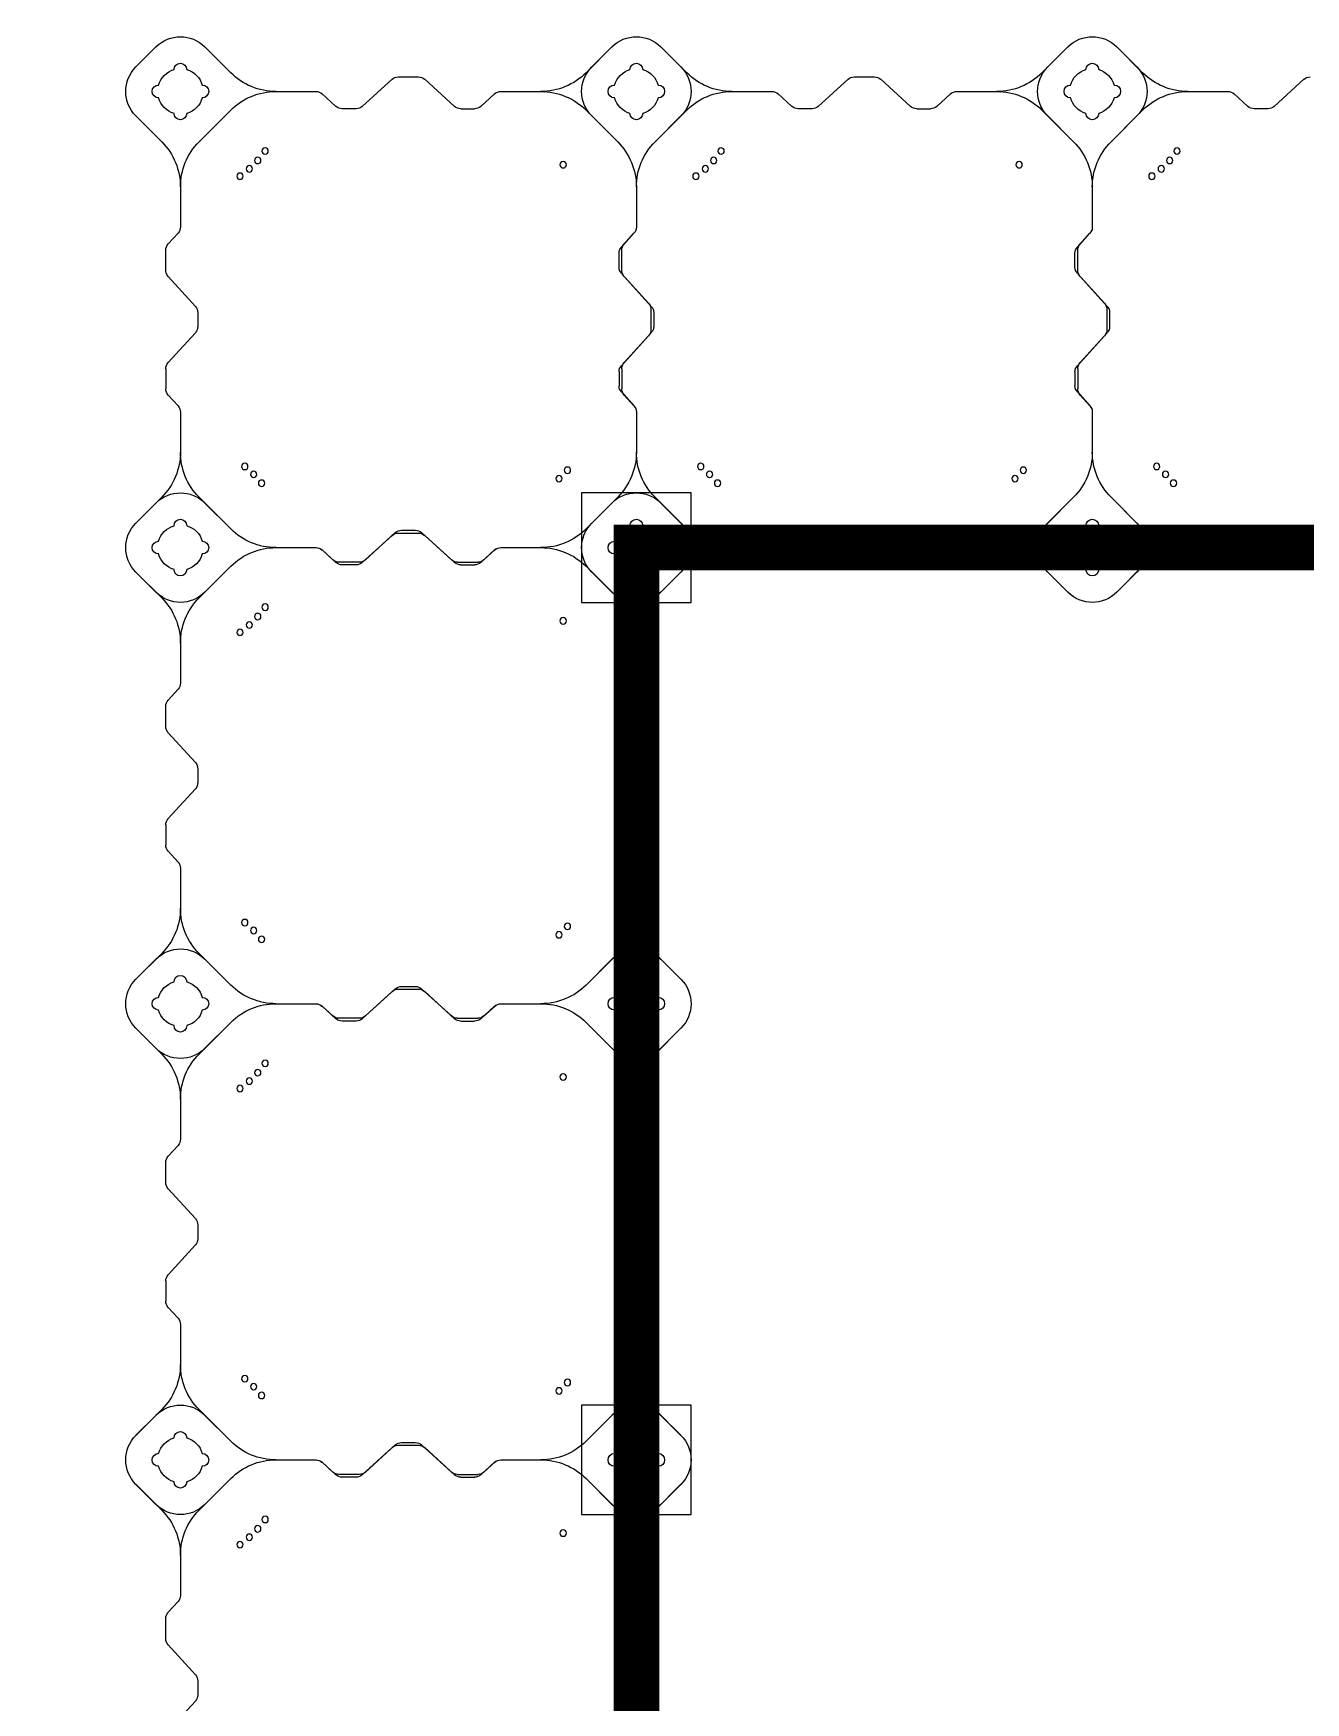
# Model space of a CAD drawing. Header units: millimetres. Extents: x -1612139 to -1260738, y 1141106 to 1536160.
# Drawn here: x -1278562 to -1277167, y 1196665 to 1198495 of the extents above; entities that cross this region are included whole.
import ezdxf

# ---------------------------------------------------------------- set-up
doc = ezdxf.new("R2010")
doc.units = ezdxf.units.MM
doc.header["$LTSCALE"] = 10
doc.layers.get('0').update_dxf_attribs({"linetype": 'CONTINUOUS'})
doc.layers.add('W-FLOAT_BOWL浮筒', color=253, linetype='CONTINUOUS')

# ---------------------------------------------------------------- blocks, each defined once
blk = doc.blocks.new('橙色')
at = {"layer": 'W-FLOAT_BOWL浮筒', "color": 30}
for p, q in [((8986.6, -10202.9), (9016.4, -10235.6)), ((9019, -10257.6), (9019, -10242.4)), ((9516, -10261.1), (9516, -10238.9)), ((8986.6, -10297.1), (9016.4, -10264.4)), ((9483.6, -10300.6), (9513.4, -10267.9)), ((8984, -10303.9), (8984, -10326.1)), ((9481, -10307.4), (9481, -10322.6)), ((8986.6, -10332.9), (8997.4, -10344.7)), ((9483.6, -10329.4), (9497.4, -10344.5)), ((9000, -10395.3), (9000, -10351.5)), ((9500, -10395.3), (9500, -10351.3)), ((8951.2, -10473.2), (8979.5, -10444.8)), ((9055.2, -10479.5), (9020.5, -10444.8)), ((9444.8, -10479.5), (9479.5, -10444.8)), ((9548.8, -10473.2), (9520.5, -10444.8)), ((8951.2, -10473.1), (8973.1, -10451.2)), ((9026.8, -10451.2), (9055.2, -10479.5)), ((9473.2, -10451.2), (9444.8, -10479.5)), ((9526.9, -10451.2), (9548.8, -10473.1)), ((9170.6, -10483.6), (9155.5, -10497.4)), ((9196.1, -10484), (9173.9, -10484)), ((9192.6, -10481), (9177.4, -10481)), ((9199.4, -10483.6), (9232.1, -10513.4)), ((9300.6, -10483.6), (9267.9, -10513.4)), ((9303.9, -10484), (9326.1, -10484)), ((9307.4, -10481), (9322.6, -10481)), ((9329.4, -10483.6), (9344.5, -10497.4)), ((9104.6, -10500), (9148.7, -10500)), ((9104.6, -10500), (9148.5, -10500)), ((9167.1, -10486.6), (9155.3, -10497.4)), ((9202.9, -10486.6), (9235.6, -10516.4)), ((9297.1, -10486.6), (9264.4, -10516.4)), ((9332.9, -10486.6), (9344.7, -10497.4)), ((9351.3, -10500), (9395.3, -10500)), ((9351.5, -10500), (9395.3, -10500)), ((9020.5, -10555.2), (9055.2, -10520.5)), ((9026.8, -10548.8), (9055.2, -10520.5)), ((9238.9, -10516), (9261.1, -10516)), ((9242.4, -10519), (9257.6, -10519)), ((9473.2, -10548.8), (9444.8, -10520.5)), ((9479.5, -10555.2), (9444.8, -10520.5)), ((8951.2, -10526.8), (8979.5, -10555.2)), ((8973.1, -10548.8), (8951.2, -10526.9)), ((9548.8, -10526.8), (9520.5, -10555.2)), ((9548.8, -10526.9), (9526.9, -10548.8)), ((9000, -10648.5), (9000, -10604.6)), ((9500, -10648.7), (9500, -10604.6)), ((8986.6, -10667.1), (8997.4, -10655.3)), ((9483.6, -10670.6), (9497.4, -10655.5)), ((8984, -10696.1), (8984, -10673.9)), ((9481, -10692.6), (9481, -10677.4)), ((8986.6, -10702.9), (9016.4, -10735.6)), ((9483.6, -10699.4), (9513.4, -10732.1)), ((9516, -10761.1), (9516, -10738.9)), ((9019, -10757.6), (9019, -10742.4)), ((8986.6, -10797.1), (9016.4, -10764.4)), ((9483.6, -10800.6), (9513.4, -10767.9)), ((8984, -10803.9), (8984, -10826.1)), ((9481, -10807.4), (9481, -10822.6)), ((9483.6, -10829.4), (9497.4, -10844.5)), ((8986.6, -10832.9), (8997.4, -10844.7)), ((9000, -10895.3), (9000, -10851.5)), ((9500, -10895.3), (9500, -10851.3)), ((8951.2, -10973.2), (8979.5, -10944.8)), ((8951.2, -10973.1), (8973.1, -10951.2)), ((9055.2, -10979.5), (9020.5, -10944.8)), ((9026.8, -10951.2), (9055.2, -10979.5)), ((9444.8, -10979.5), (9479.5, -10944.8)), ((9473.2, -10951.2), (9444.8, -10979.5)), ((9548.8, -10973.2), (9520.5, -10944.8)), ((9526.9, -10951.2), (9548.8, -10973.1)), ((9167.1, -10986.6), (9155.3, -10997.4)), ((9170.6, -10983.6), (9155.5, -10997.4)), ((9196.1, -10984), (9173.9, -10984)), ((9192.6, -10981), (9177.4, -10981)), ((9199.4, -10983.6), (9232.1, -11013.4)), ((9202.9, -10986.6), (9235.6, -11016.4)), ((9297.1, -10986.6), (9264.4, -11016.4)), ((9300.6, -10983.6), (9267.9, -11013.4)), ((9303.9, -10984), (9326.1, -10984)), ((9307.4, -10981), (9322.6, -10981)), ((9329.4, -10983.6), (9344.5, -10997.4)), ((9332.9, -10986.6), (9344.7, -10997.4)), ((9104.6, -11000), (9148.7, -11000)), ((9104.6, -11000), (9148.5, -11000)), ((9351.3, -11000), (9395.3, -11000)), ((9351.5, -11000), (9395.3, -11000)), ((8951.2, -11026.8), (8979.5, -11055.2)), ((8973.1, -11048.8), (8951.2, -11026.9)), ((9020.5, -11055.2), (9055.2, -11020.5)), ((9026.8, -11048.8), (9055.2, -11020.5)), ((9238.9, -11016), (9261.1, -11016)), ((9242.4, -11019), (9257.6, -11019)), ((9473.2, -11048.8), (9444.8, -11020.5)), ((9479.5, -11055.2), (9444.8, -11020.5)), ((9548.8, -11026.8), (9520.5, -11055.2)), ((9548.8, -11026.9), (9526.9, -11048.8)), ((9000, -11148.5), (9000, -11104.6)), ((9500, -11148.7), (9500, -11104.6)), ((8986.6, -11167.1), (8997.4, -11155.3)), ((9483.6, -11170.6), (9497.4, -11155.5)), ((8984, -11196.1), (8984, -11173.9)), ((9481, -11192.6), (9481, -11177.4)), ((8986.6, -11202.9), (9016.4, -11235.6)), ((9483.6, -11199.4), (9513.4, -11232.1)), ((9019, -11257.6), (9019, -11242.4)), ((9516, -11261.1), (9516, -11238.9)), ((8986.6, -11297.1), (9016.4, -11264.4)), ((9483.6, -11300.6), (9513.4, -11267.9)), ((8984, -11303.9), (8984, -11326.1)), ((9481, -11307.4), (9481, -11322.6)), ((8986.6, -11332.9), (8997.4, -11344.7)), ((9483.6, -11329.4), (9497.4, -11344.5)), ((9000, -11395.3), (9000, -11351.5)), ((9500, -11395.3), (9500, -11351.3)), ((8951.2, -11473.2), (8979.5, -11444.8)), ((8951.2, -11473.1), (8973.1, -11451.2)), ((9055.2, -11479.5), (9020.5, -11444.8)), ((9026.8, -11451.2), (9055.2, -11479.5)), ((9444.8, -11479.5), (9479.5, -11444.8)), ((9473.2, -11451.2), (9444.8, -11479.5)), ((9451.2, -11473.1), (9473.1, -11451.2)), ((9548.8, -11473.2), (9520.5, -11444.8)), ((9526.8, -11451.2), (9555.2, -11479.5)), ((9526.9, -11451.2), (9548.8, -11473.1)), ((9973.2, -11451.2), (9944.8, -11479.5)), ((9951.2, -11473.1), (9973.1, -11451.2)), ((10026.8, -11451.2), (10055.2, -11479.5)), ((10026.8, -11451.2), (10055.2, -11479.5)), ((10026.9, -11451.2), (10048.8, -11473.1)), ((10026.9, -11451.2), (10048.8, -11473.1)), ((9167.1, -11486.6), (9155.3, -11497.4)), ((9170.6, -11483.6), (9155.5, -11497.4)), ((9196.1, -11484), (9173.9, -11484)), ((9192.6, -11481), (9177.4, -11481)), ((9199.4, -11483.6), (9232.1, -11513.4)), ((9202.9, -11486.6), (9235.6, -11516.4)), ((9297.1, -11486.6), (9264.4, -11516.4)), ((9300.6, -11483.6), (9267.9, -11513.4)), ((9303.9, -11484), (9326.1, -11484)), ((9307.4, -11481), (9322.6, -11481)), ((9329.4, -11483.6), (9344.5, -11497.4)), ((9332.9, -11486.6), (9344.7, -11497.4)), ((9667.1, -11486.6), (9655.3, -11497.4)), ((9696.1, -11484), (9673.9, -11484)), ((9702.9, -11486.6), (9735.6, -11516.4)), ((9797.1, -11486.6), (9764.4, -11516.4)), ((9803.9, -11484), (9826.1, -11484)), ((9832.9, -11486.6), (9844.7, -11497.4)), ((10167.1, -11486.6), (10155.3, -11497.4)), ((10196.1, -11484), (10173.9, -11484)), ((10202.9, -11486.6), (10235.6, -11516.4)), ((9104.6, -11500), (9148.7, -11500)), ((9104.6, -11500), (9148.5, -11500)), ((9351.3, -11500), (9395.3, -11500)), ((9351.5, -11500), (9395.3, -11500)), ((9604.6, -11500), (9648.5, -11500)), ((9851.5, -11500), (9895.3, -11500)), ((10104.6, -11500), (10148.5, -11500)), ((8951.2, -11526.8), (8979.5, -11555.2)), ((8973.1, -11548.8), (8951.2, -11526.9)), ((9020.5, -11555.2), (9055.2, -11520.5)), ((9026.8, -11548.8), (9055.2, -11520.5)), ((9238.9, -11516), (9261.1, -11516)), ((9242.4, -11519), (9257.6, -11519)), ((9473.2, -11548.8), (9444.8, -11520.5)), ((9479.5, -11555.2), (9444.8, -11520.5)), ((9451.2, -11526.8), (9479.5, -11555.2)), ((9520.5, -11555.2), (9555.2, -11520.5)), ((9548.8, -11526.8), (9520.5, -11555.2)), ((9548.8, -11526.9), (9526.9, -11548.8)), ((9742.4, -11519), (9757.6, -11519)), ((9979.5, -11555.2), (9944.8, -11520.5)), ((9951.2, -11526.8), (9979.5, -11555.2)), ((10020.5, -11555.2), (10055.2, -11520.5)), ((10020.5, -11555.2), (10055.2, -11520.5)), ((10048.8, -11526.8), (10020.5, -11555.2)), ((10048.8, -11526.8), (10020.5, -11555.2)), ((9000, -11648.5), (9000, -11604.6)), ((9500, -11648.7), (9500, -11604.6)), ((9500, -11648.5), (9500, -11604.6)), ((10000, -11648.7), (10000, -11604.6)), ((10000, -11648.7), (10000, -11604.6)), ((10000, -11648.5), (10000, -11604.6)), ((10000, -11648.5), (10000, -11604.6)), ((8986.6, -11667.1), (8997.4, -11655.3)), ((9483.6, -11670.6), (9497.4, -11655.5)), ((9486.6, -11667.1), (9497.4, -11655.3)), ((9983.6, -11670.6), (9997.4, -11655.5)), ((9986.6, -11667.1), (9997.4, -11655.3)), ((8984, -11696.1), (8984, -11673.9)), ((9484, -11696.1), (9484, -11673.9)), ((9984, -11696.1), (9984, -11673.9)), ((9481, -11692.6), (9481, -11677.4)), ((9981, -11692.6), (9981, -11677.4)), ((8986.6, -11702.9), (9016.4, -11735.6)), ((9483.6, -11699.4), (9513.4, -11732.1)), ((9486.6, -11702.9), (9516.4, -11735.6)), ((9983.6, -11699.4), (10013.4, -11732.1)), ((9986.6, -11702.9), (10016.4, -11735.6)), ((9019, -11757.6), (9019, -11742.4)), ((9516, -11761.1), (9516, -11738.9)), ((9519, -11757.6), (9519, -11742.4)), ((10016, -11761.1), (10016, -11738.9)), ((10019, -11757.6), (10019, -11742.4)), ((8986.6, -11797.1), (9016.4, -11764.4)), ((9486.6, -11797.1), (9516.4, -11764.4)), ((9986.6, -11797.1), (10016.4, -11764.4)), ((9483.6, -11800.6), (9513.4, -11767.9)), ((9983.6, -11800.6), (10013.4, -11767.9)), ((8984, -11803.9), (8984, -11826.1)), ((9481, -11807.4), (9481, -11822.6)), ((9484, -11803.9), (9484, -11826.1)), ((9981, -11807.4), (9981, -11822.6)), ((9984, -11803.9), (9984, -11826.1)), ((8986.6, -11832.9), (8997.4, -11844.7)), ((9483.6, -11829.4), (9497.4, -11844.5)), ((9486.6, -11832.9), (9497.4, -11844.7)), ((9983.6, -11829.4), (9997.4, -11844.5)), ((9986.6, -11832.9), (9997.4, -11844.7)), ((9000, -11895.3), (9000, -11851.5)), ((9500, -11895.3), (9500, -11851.3)), ((9500, -11895.3), (9500, -11851.5)), ((10000, -11895.3), (10000, -11851.3)), ((10000, -11895.3), (10000, -11851.3)), ((10000, -11895.3), (10000, -11851.5)), ((10000, -11895.3), (10000, -11851.5)), ((8951.2, -11973.2), (8979.5, -11944.8)), ((9055.2, -11979.5), (9020.5, -11944.8)), ((9444.8, -11979.5), (9479.5, -11944.8)), ((9451.2, -11973.2), (9479.5, -11944.8)), ((9548.8, -11973.2), (9520.5, -11944.8)), ((9555.2, -11979.5), (9520.5, -11944.8)), ((9944.8, -11979.5), (9979.5, -11944.8)), ((9951.2, -11973.2), (9979.5, -11944.8)), ((10048.8, -11973.2), (10020.5, -11944.8)), ((10048.8, -11973.2), (10020.5, -11944.8)), ((10055.2, -11979.5), (10020.5, -11944.8)), ((10055.2, -11979.5), (10020.5, -11944.8)), ((9170.6, -11983.6), (9155.5, -11997.4)), ((9192.6, -11981), (9177.4, -11981)), ((9199.4, -11983.6), (9232.1, -12013.4)), ((9300.6, -11983.6), (9267.9, -12013.4)), ((9307.4, -11981), (9322.6, -11981)), ((9329.4, -11983.6), (9344.5, -11997.4)), ((9670.6, -11983.6), (9655.5, -11997.4)), ((9692.6, -11981), (9677.4, -11981)), ((9699.4, -11983.6), (9732.1, -12013.4)), ((9800.6, -11983.6), (9767.9, -12013.4)), ((9807.4, -11981), (9822.6, -11981)), ((9829.4, -11983.6), (9844.5, -11997.4)), ((10170.6, -11983.6), (10155.5, -11997.4)), ((10192.6, -11981), (10177.4, -11981)), ((10199.4, -11983.6), (10232.1, -12013.4)), ((9104.6, -12000), (9148.7, -12000)), ((9351.3, -12000), (9395.3, -12000)), ((9604.6, -12000), (9648.7, -12000)), ((9851.3, -12000), (9895.3, -12000)), ((10104.6, -12000), (10148.7, -12000)), ((9026.8, -12048.8), (9055.2, -12020.5)), ((9238.9, -12016), (9261.1, -12016)), ((9473.2, -12048.8), (9444.8, -12020.5)), ((9526.8, -12048.8), (9555.2, -12020.5)), ((9738.9, -12016), (9761.1, -12016)), ((9973.2, -12048.8), (9944.8, -12020.5)), ((10026.8, -12048.8), (10055.2, -12020.5)), ((10026.8, -12048.8), (10055.2, -12020.5)), ((8973.1, -12048.8), (8951.2, -12026.9)), ((9473.1, -12048.8), (9451.2, -12026.9)), ((9548.8, -12026.9), (9526.9, -12048.8)), ((9973.1, -12048.8), (9951.2, -12026.9)), ((10048.8, -12026.9), (10026.9, -12048.8)), ((10048.8, -12026.9), (10026.9, -12048.8))]:
    blk.add_line(p, q, dxfattribs=at)
for centre in [(9065.3, -10407.1), (9075.6, -10415.2), (9084.8, -10424.4), (9419.7, -10419.7), (9092.9, -10434.7), (9089, -10570.6), (9415.2, -10575.6), (9070.6, -10589), (9080.3, -10580.3), (9424.4, -10584.8), (9065.3, -10907.1), (9075.6, -10915.2), (9084.8, -10924.4), (9419.7, -10919.7), (9092.9, -10934.7), (9089, -11070.6), (9070.6, -11089), (9080.3, -11080.3), (9415.2, -11075.6), (9424.4, -11084.8), (9065.3, -11407.1), (9075.6, -11415.2), (9419.7, -11419.7), (9084.8, -11424.4), (9092.9, -11434.7), (9080.3, -11580.3), (9089, -11570.6), (9415.2, -11575.6), (9424.4, -11584.8), (9580.3, -11580.3), (9589, -11570.6), (9915.2, -11575.6), (9924.4, -11584.8), (10080.3, -11580.3), (10089, -11570.6), (9070.6, -11589), (9570.6, -11589), (10070.6, -11589), (9065.3, -11907.1), (9075.6, -11915.2), (9565.3, -11907.1), (9575.6, -11915.2), (10065.3, -11907.1), (10075.6, -11915.2), (9084.8, -11924.4), (9419.7, -11919.7), (9584.8, -11924.4), (9919.7, -11919.7), (10084.8, -11924.4), (9092.9, -11934.7), (9592.9, -11934.7), (10092.9, -11934.7)]:
    blk.add_circle(centre, 3.5, dxfattribs=at)
for centre, radius, start, end in [((9009, -10242.4), 10, 0, 42.2737), ((9506, -10238.9), 10, 0, 42.2737), ((9009, -10257.6), 10, 317.7263, 0), ((9506, -10261.1), 10, 317.7263, 0), ((8994, -10303.9), 10, 137.7263, 180), ((9491, -10307.4), 10, 137.7263, 180), ((8994, -10326.1), 10, 180, 222.2737), ((9491, -10322.6), 10, 180, 222.2737), ((8990, -10351.5), 10, 0, 42.2737), ((9490, -10351.3), 10, 0, 42.2737), ((8930, -10395.3), 70, 315, 0), ((9070, -10395.3), 70, 180, 225), ((9430, -10395.3), 70, 315, 0), ((9570, -10395.3), 70, 180, 225), ((9000, -10478), 38, 45, 135), ((9500, -10478), 38, 45, 135), ((8978, -10500), 38, 135, 225), ((8978, -10500), 38, 135, 225), ((9000, -10500), 25, 106.2602, 163.7398), ((9000, -10500), 25, 106.2602, 163.7398), ((9000, -10476), 7, 0, 180), ((9000, -10476), 7, 0, 180), ((9000, -10500), 25, 16.2602, 73.7398), ((9000, -10500), 25, 16.2602, 73.7398), ((9104.7, -10430), 70, 225, 270), ((9104.7, -10430), 70, 225, 270), ((9173.9, -10494), 10, 90, 132.2737), ((9177.4, -10491), 10, 90, 132.2737), ((9192.6, -10491), 10, 47.7263, 90), ((9196.1, -10494), 10, 47.7263, 90), ((9303.9, -10494), 10, 90, 132.2737), ((9307.4, -10491), 10, 90, 132.2737), ((9322.6, -10491), 10, 47.7263, 90), ((9326.1, -10494), 10, 47.7263, 90), ((9395.3, -10430), 70, 270, 315), ((9395.3, -10430), 70, 270, 315), ((9500, -10500), 25, 106.2602, 163.7398), ((9500, -10500), 25, 106.2602, 163.7398), ((9500, -10476), 7, 0, 180), ((9500, -10476), 7, 0, 180), ((9500, -10500), 25, 16.2602, 73.7398), ((9500, -10500), 25, 16.2602, 73.7398), ((9522, -10500), 38, 315, 45), ((9522, -10500), 38, 315, 45), ((8976, -10500), 7, 90, 270), ((8976, -10500), 7, 90, 270), ((9024, -10500), 7, 270, 90), ((9024, -10500), 7, 270, 90), ((9104.7, -10570), 70, 90, 135), ((9104.7, -10570), 70, 90, 135), ((9148.5, -10490), 10, 270, 312.2737), ((9148.7, -10490), 10, 270, 312.2737), ((9351.3, -10490), 10, 227.7263, 270), ((9351.5, -10490), 10, 227.7263, 270), ((9395.3, -10570), 70, 45, 90), ((9395.3, -10570), 70, 45, 90), ((9476, -10500), 7, 90, 270), ((9476, -10500), 7, 90, 270), ((9524, -10500), 7, 270, 90), ((9524, -10500), 7, 270, 90), ((9000, -10500), 25, 196.2602, 253.7398), ((9000, -10500), 25, 196.2602, 253.7398), ((9000, -10500), 25, 286.2602, 343.7398), ((9000, -10500), 25, 286.2602, 343.7398), ((9238.9, -10506), 10, 227.7263, 270), ((9242.4, -10509), 10, 227.7263, 270), ((9257.6, -10509), 10, 270, 312.2737), ((9261.1, -10506), 10, 270, 312.2737), ((9500, -10500), 25, 196.2602, 253.7398), ((9500, -10500), 25, 196.2602, 253.7398), ((9500, -10500), 25, 286.2602, 343.7398), ((9500, -10500), 25, 286.2602, 343.7398), ((9000, -10524), 7, 180, 0), ((9000, -10524), 7, 180, 0), ((9500, -10524), 7, 180, 0), ((9500, -10524), 7, 180, 0), ((9000, -10522), 38, 225, 315), ((8930, -10604.7), 70, 0, 45), ((9070, -10604.7), 70, 135, 180), ((9500, -10522), 38, 225, 315), ((9430, -10604.7), 70, 0, 45), ((9570, -10604.7), 70, 135, 180), ((8990, -10648.5), 10, 317.7263, 0), ((9490, -10648.7), 10, 317.7263, 0), ((8994, -10673.9), 10, 137.7263, 180), ((9491, -10677.4), 10, 137.7263, 180), ((8994, -10696.1), 10, 180, 222.2737), ((9491, -10692.6), 10, 180, 222.2737), ((9009, -10742.4), 10, 0, 42.2737), ((9506, -10738.9), 10, 0, 42.2737), ((9009, -10757.6), 10, 317.7263, 0), ((9506, -10761.1), 10, 317.7263, 0), ((8994, -10803.9), 10, 137.7263, 180), ((9491, -10807.4), 10, 137.7263, 180), ((8994, -10826.1), 10, 180, 222.2737), ((9491, -10822.6), 10, 180, 222.2737), ((8990, -10851.5), 10, 0, 42.2737), ((9490, -10851.3), 10, 0, 42.2737), ((8930, -10895.3), 70, 315, 0), ((9070, -10895.3), 70, 180, 225), ((9430, -10895.3), 70, 315, 0), ((9570, -10895.3), 70, 180, 225), ((9000, -10978), 38, 45, 135), ((9500, -10978), 38, 45, 135), ((8978, -11000), 38, 135, 225), ((8978, -11000), 38, 135, 225), ((9000, -11000), 25, 106.2602, 163.7398), ((9000, -11000), 25, 106.2602, 163.7398), ((9000, -10976), 7, 0, 180), ((9000, -10976), 7, 0, 180), ((9000, -11000), 25, 16.2602, 73.7398), ((9000, -11000), 25, 16.2602, 73.7398), ((9500, -11000), 25, 106.2602, 163.7398), ((9500, -11000), 25, 106.2602, 163.7398), ((9500, -10976), 7, 0, 180), ((9500, -10976), 7, 0, 180), ((9500, -11000), 25, 16.2602, 73.7398), ((9500, -11000), 25, 16.2602, 73.7398), ((9522, -11000), 38, 315, 45), ((9522, -11000), 38, 315, 45), ((8976, -11000), 7, 90, 270), ((8976, -11000), 7, 90, 270), ((9024, -11000), 7, 270, 90), ((9024, -11000), 7, 270, 90), ((9104.7, -10930), 70, 225, 270), ((9104.7, -10930), 70, 225, 270), ((9173.9, -10994), 10, 90, 132.2737), ((9177.4, -10991), 10, 90, 132.2737), ((9192.6, -10991), 10, 47.7263, 90), ((9196.1, -10994), 10, 47.7263, 90), ((9303.9, -10994), 10, 90, 132.2737), ((9307.4, -10991), 10, 90, 132.2737), ((9322.6, -10991), 10, 47.7263, 90), ((9326.1, -10994), 10, 47.7263, 90), ((9395.3, -10930), 70, 270, 315), ((9395.3, -10930), 70, 270, 315), ((9476, -11000), 7, 90, 270), ((9476, -11000), 7, 90, 270), ((9524, -11000), 7, 270, 90), ((9524, -11000), 7, 270, 90), ((9000, -11000), 25, 196.2602, 253.7398), ((9000, -11000), 25, 196.2602, 253.7398), ((9000, -11000), 25, 286.2602, 343.7398), ((9000, -11000), 25, 286.2602, 343.7398), ((9104.7, -11070), 70, 90, 135), ((9104.7, -11070), 70, 90, 135), ((9148.5, -10990), 10, 270, 312.2737), ((9148.7, -10990), 10, 270, 312.2737), ((9238.9, -11006), 10, 227.7263, 270), ((9261.1, -11006), 10, 270, 312.2737), ((9351.3, -10990), 10, 227.7263, 270), ((9351.5, -10990), 10, 227.7263, 270), ((9395.3, -11070), 70, 45, 90), ((9395.3, -11070), 70, 45, 90), ((9500, -11000), 25, 196.2602, 253.7398), ((9500, -11000), 25, 196.2602, 253.7398), ((9500, -11000), 25, 286.2602, 343.7398), ((9500, -11000), 25, 286.2602, 343.7398), ((9000, -11024), 7, 180, 0), ((9000, -11024), 7, 180, 0), ((9242.4, -11009), 10, 227.7263, 270), ((9257.6, -11009), 10, 270, 312.2737), ((9500, -11024), 7, 180, 0), ((9500, -11024), 7, 180, 0), ((9000, -11022), 38, 225, 315), ((9500, -11022), 38, 225, 315), ((8930, -11104.7), 70, 0, 45), ((9070, -11104.7), 70, 135, 180), ((9430, -11104.7), 70, 0, 45), ((9570, -11104.7), 70, 135, 180), ((8990, -11148.5), 10, 317.7263, 0), ((9490, -11148.7), 10, 317.7263, 0), ((8994, -11173.9), 10, 137.7263, 180), ((9491, -11177.4), 10, 137.7263, 180), ((8994, -11196.1), 10, 180, 222.2737), ((9491, -11192.6), 10, 180, 222.2737), ((9506, -11238.9), 10, 0, 42.2737), ((9009, -11242.4), 10, 0, 42.2737), ((9009, -11257.6), 10, 317.7263, 0), ((9506, -11261.1), 10, 317.7263, 0), ((8994, -11303.9), 10, 137.7263, 180), ((9491, -11307.4), 10, 137.7263, 180), ((8994, -11326.1), 10, 180, 222.2737), ((9491, -11322.6), 10, 180, 222.2737), ((9490, -11351.3), 10, 0, 42.2737), ((8990, -11351.5), 10, 0, 42.2737), ((8930, -11395.3), 70, 315, 0), ((9070, -11395.3), 70, 180, 225), ((9430, -11395.3), 70, 315, 0), ((9570, -11395.3), 70, 180, 225), ((9000, -11478), 38, 45, 135), ((9500, -11478), 38, 45, 135), ((9500, -11478), 38, 45, 135), ((10000, -11478), 38, 45, 135), ((10000, -11478), 38, 45, 135), ((9000, -11476), 7, 0, 180), ((9000, -11476), 7, 0, 180), ((9500, -11476), 7, 0, 180), ((9500, -11476), 7, 0, 180), ((9500, -11476), 7, 0, 180), ((10000, -11476), 7, 0, 180), ((10000, -11476), 7, 0, 180), ((8978, -11500), 38, 135, 225), ((8978, -11500), 38, 135, 225), ((9000, -11500), 25, 106.2602, 163.7398), ((9000, -11500), 25, 106.2602, 163.7398), ((9000, -11500), 25, 16.2602, 73.7398), ((9000, -11500), 25, 16.2602, 73.7398), ((9104.7, -11430), 70, 225, 270), ((9104.7, -11430), 70, 225, 270), ((9173.9, -11494), 10, 90, 132.2737), ((9177.4, -11491), 10, 90, 132.2737), ((9192.6, -11491), 10, 47.7263, 90), ((9196.1, -11494), 10, 47.7263, 90), ((9303.9, -11494), 10, 90, 132.2737), ((9307.4, -11491), 10, 90, 132.2737), ((9322.6, -11491), 10, 47.7263, 90), ((9326.1, -11494), 10, 47.7263, 90), ((9395.3, -11430), 70, 270, 315), ((9395.3, -11430), 70, 270, 315), ((9478, -11500), 38, 135, 225), ((9500, -11500), 25, 106.2602, 163.7398), ((9500, -11500), 25, 106.2602, 163.7398), ((9500, -11500), 25, 106.2602, 163.7398), ((9500, -11500), 25, 16.2602, 73.7398), ((9500, -11500), 25, 16.2602, 73.7398), ((9500, -11500), 25, 16.2602, 73.7398), ((9522, -11500), 38, 315, 45), ((9522, -11500), 38, 315, 45), ((9604.7, -11430), 70, 225, 270), ((9673.9, -11494), 10, 90, 132.2737), ((9696.1, -11494), 10, 47.7263, 90), ((9803.9, -11494), 10, 90, 132.2737), ((9826.1, -11494), 10, 47.7263, 90), ((9895.3, -11430), 70, 270, 315), ((9978, -11500), 38, 135, 225), ((10000, -11500), 25, 106.2602, 163.7398), ((10000, -11500), 25, 106.2602, 163.7398), ((10000, -11500), 25, 16.2602, 73.7398), ((10000, -11500), 25, 16.2602, 73.7398), ((10022, -11500), 38, 315, 45), ((10022, -11500), 38, 315, 45), ((10104.7, -11430), 70, 225, 270), ((10173.9, -11494), 10, 90, 132.2737), ((10196.1, -11494), 10, 47.7263, 90), ((8976, -11500), 7, 90, 270), ((8976, -11500), 7, 90, 270), ((9000, -11500), 25, 196.2602, 253.7398), ((9000, -11500), 25, 196.2602, 253.7398), ((9000, -11500), 25, 286.2602, 343.7398), ((9000, -11500), 25, 286.2602, 343.7398), ((9024, -11500), 7, 270, 90), ((9024, -11500), 7, 270, 90), ((9104.7, -11570), 70, 90, 135), ((9104.7, -11570), 70, 90, 135), ((9148.5, -11490), 10, 270, 312.2737), ((9148.7, -11490), 10, 270, 312.2737), ((9351.3, -11490), 10, 227.7263, 270), ((9351.5, -11490), 10, 227.7263, 270), ((9395.3, -11570), 70, 45, 90), ((9395.3, -11570), 70, 45, 90), ((9476, -11500), 7, 90, 270), ((9476, -11500), 7, 90, 270), ((9476, -11500), 7, 90, 270), ((9500, -11500), 25, 196.2602, 253.7398), ((9500, -11500), 25, 196.2602, 253.7398), ((9500, -11500), 25, 196.2602, 253.7398), ((9500, -11500), 25, 286.2602, 343.7398), ((9500, -11500), 25, 286.2602, 343.7398), ((9500, -11500), 25, 286.2602, 343.7398), ((9524, -11500), 7, 270, 90), ((9524, -11500), 7, 270, 90), ((9524, -11500), 7, 270, 90), ((9604.7, -11570), 70, 90, 135), ((9648.5, -11490), 10, 270, 312.2737), ((9851.5, -11490), 10, 227.7263, 270), ((9895.3, -11570), 70, 45, 90), ((9976, -11500), 7, 90, 270), ((9976, -11500), 7, 90, 270), ((10000, -11500), 25, 196.2602, 253.7398), ((10000, -11500), 25, 196.2602, 253.7398), ((10000, -11500), 25, 286.2602, 343.7398), ((10000, -11500), 25, 286.2602, 343.7398), ((10024, -11500), 7, 270, 90), ((10024, -11500), 7, 270, 90), ((10104.7, -11570), 70, 90, 135), ((10148.5, -11490), 10, 270, 312.2737), ((9000, -11524), 7, 180, 0), ((9000, -11524), 7, 180, 0), ((9238.9, -11506), 10, 227.7263, 270), ((9242.4, -11509), 10, 227.7263, 270), ((9257.6, -11509), 10, 270, 312.2737), ((9261.1, -11506), 10, 270, 312.2737), ((9500, -11524), 7, 180, 0), ((9500, -11524), 7, 180, 0), ((9500, -11524), 7, 180, 0), ((9742.4, -11509), 10, 227.7263, 270), ((9757.6, -11509), 10, 270, 312.2737), ((10000, -11524), 7, 180, 0), ((10000, -11524), 7, 180, 0), ((9000, -11522), 38, 225, 315), ((8930, -11604.7), 70, 0, 45), ((9070, -11604.7), 70, 135, 180), ((9500, -11522), 38, 225, 315), ((9430, -11604.7), 70, 0, 45), ((9430, -11604.7), 70, 0, 45), ((9570, -11604.7), 70, 135, 180), ((9570, -11604.7), 70, 135, 180), ((9930, -11604.7), 70, 0, 45), ((9930, -11604.7), 70, 0, 45), ((10070, -11604.7), 70, 135, 180), ((10070, -11604.7), 70, 135, 180), ((10070, -11604.7), 70, 135, 180), ((10070, -11604.7), 70, 135, 180), ((8990, -11648.5), 10, 317.7263, 0), ((9490, -11648.5), 10, 317.7263, 0), ((9490, -11648.7), 10, 317.7263, 0), ((9990, -11648.5), 10, 317.7263, 0), ((9990, -11648.5), 10, 317.7263, 0), ((9990, -11648.7), 10, 317.7263, 0), ((9990, -11648.7), 10, 317.7263, 0), ((8994, -11673.9), 10, 137.7263, 180), ((9491, -11677.4), 10, 137.7263, 180), ((9494, -11673.9), 10, 137.7263, 180), ((9991, -11677.4), 10, 137.7263, 180), ((9994, -11673.9), 10, 137.7263, 180), ((8994, -11696.1), 10, 180, 222.2737), ((9491, -11692.6), 10, 180, 222.2737), ((9494, -11696.1), 10, 180, 222.2737), ((9991, -11692.6), 10, 180, 222.2737), ((9994, -11696.1), 10, 180, 222.2737), ((9009, -11742.4), 10, 0, 42.2737), ((9506, -11738.9), 10, 0, 42.2737), ((9509, -11742.4), 10, 0, 42.2737), ((10006, -11738.9), 10, 0, 42.2737), ((10009, -11742.4), 10, 0, 42.2737), ((9009, -11757.6), 10, 317.7263, 0), ((9506, -11761.1), 10, 317.7263, 0), ((9509, -11757.6), 10, 317.7263, 0), ((10006, -11761.1), 10, 317.7263, 0), ((10009, -11757.6), 10, 317.7263, 0), ((8994, -11803.9), 10, 137.7263, 180), ((9491, -11807.4), 10, 137.7263, 180), ((9494, -11803.9), 10, 137.7263, 180), ((9991, -11807.4), 10, 137.7263, 180), ((9994, -11803.9), 10, 137.7263, 180), ((8994, -11826.1), 10, 180, 222.2737), ((9491, -11822.6), 10, 180, 222.2737), ((9494, -11826.1), 10, 180, 222.2737), ((9991, -11822.6), 10, 180, 222.2737), ((9994, -11826.1), 10, 180, 222.2737), ((8990, -11851.5), 10, 0, 42.2737), ((9490, -11851.3), 10, 0, 42.2737), ((9490, -11851.5), 10, 0, 42.2737), ((9990, -11851.3), 10, 0, 42.2737), ((9990, -11851.3), 10, 0, 42.2737), ((9990, -11851.5), 10, 0, 42.2737), ((9990, -11851.5), 10, 0, 42.2737), ((8930, -11895.3), 70, 315, 0), ((9070, -11895.3), 70, 180, 225), ((9430, -11895.3), 70, 315, 0), ((9430, -11895.3), 70, 315, 0), ((9570, -11895.3), 70, 180, 225), ((9570, -11895.3), 70, 180, 225), ((9930, -11895.3), 70, 315, 0), ((9930, -11895.3), 70, 315, 0), ((10070, -11895.3), 70, 180, 225), ((10070, -11895.3), 70, 180, 225), ((10070, -11895.3), 70, 180, 225), ((10070, -11895.3), 70, 180, 225), ((8978, -12000), 38, 135, 225), ((9000, -12000), 25, 106.2602, 163.7398), ((9000, -11976), 7, 0, 180), ((9000, -12000), 25, 16.2602, 73.7398), ((9104.7, -11930), 70, 225, 270), ((9177.4, -11991), 10, 90, 132.2737), ((9192.6, -11991), 10, 47.7263, 90), ((9307.4, -11991), 10, 90, 132.2737), ((9322.6, -11991), 10, 47.7263, 90), ((9395.3, -11930), 70, 270, 315), ((9478, -12000), 38, 135, 225), ((9500, -12000), 25, 106.2602, 163.7398), ((9500, -12000), 25, 106.2602, 163.7398), ((9500, -11976), 7, 0, 180), ((9500, -11976), 7, 0, 180), ((9500, -12000), 25, 16.2602, 73.7398), ((9500, -12000), 25, 16.2602, 73.7398), ((9522, -12000), 38, 315, 45), ((9604.7, -11930), 70, 225, 270), ((9677.4, -11991), 10, 90, 132.2737), ((9692.6, -11991), 10, 47.7263, 90), ((9807.4, -11991), 10, 90, 132.2737), ((9822.6, -11991), 10, 47.7263, 90), ((9895.3, -11930), 70, 270, 315), ((9978, -12000), 38, 135, 225), ((10000, -12000), 25, 106.2602, 163.7398), ((10000, -12000), 25, 106.2602, 163.7398), ((10000, -11976), 7, 0, 180), ((10000, -11976), 7, 0, 180), ((10000, -12000), 25, 16.2602, 73.7398), ((10000, -12000), 25, 16.2602, 73.7398), ((10022, -12000), 38, 315, 45), ((10022, -12000), 38, 315, 45), ((10104.7, -11930), 70, 225, 270), ((10177.4, -11991), 10, 90, 132.2737), ((10192.6, -11991), 10, 47.7263, 90), ((8976, -12000), 7, 90, 270), ((9024, -12000), 7, 270, 90), ((9104.7, -12070), 70, 90, 135), ((9148.7, -11990), 10, 270, 312.2737), ((9351.3, -11990), 10, 227.7263, 270), ((9395.3, -12070), 70, 45, 90), ((9476, -12000), 7, 90, 270), ((9476, -12000), 7, 90, 270), ((9524, -12000), 7, 270, 90), ((9524, -12000), 7, 270, 90), ((9604.7, -12070), 70, 90, 135), ((9648.7, -11990), 10, 270, 312.2737), ((9851.3, -11990), 10, 227.7263, 270), ((9895.3, -12070), 70, 45, 90), ((9976, -12000), 7, 90, 270), ((9976, -12000), 7, 90, 270), ((10024, -12000), 7, 270, 90), ((10024, -12000), 7, 270, 90), ((10104.7, -12070), 70, 90, 135), ((10148.7, -11990), 10, 270, 312.2737), ((9000, -12000), 25, 196.2602, 253.7398), ((9000, -12000), 25, 286.2602, 343.7398), ((9238.9, -12006), 10, 227.7263, 270), ((9261.1, -12006), 10, 270, 312.2737), ((9500, -12000), 25, 196.2602, 253.7398), ((9500, -12000), 25, 196.2602, 253.7398), ((9500, -12000), 25, 286.2602, 343.7398), ((9500, -12000), 25, 286.2602, 343.7398), ((9738.9, -12006), 10, 227.7263, 270), ((9761.1, -12006), 10, 270, 312.2737), ((10000, -12000), 25, 196.2602, 253.7398), ((10000, -12000), 25, 196.2602, 253.7398), ((10000, -12000), 25, 286.2602, 343.7398), ((10000, -12000), 25, 286.2602, 343.7398), ((10238.9, -12006), 10, 227.7263, 270), ((9000, -12024), 7, 180, 0), ((9500, -12024), 7, 180, 0), ((9500, -12024), 7, 180, 0), ((10000, -12024), 7, 180, 0), ((10000, -12024), 7, 180, 0), ((9000, -12022), 38, 225, 315), ((9500, -12022), 38, 225, 315), ((9500, -12022), 38, 225, 315), ((10000, -12022), 38, 225, 315), ((10000, -12022), 38, 225, 315)]:
    blk.add_arc(centre, radius, start, end, dxfattribs=at)
blk = doc.blocks.new('LGZ')
at = {"color": 6}
blk.add_lwpolyline([(-60, -60), (60, -60), (60, 60), (-60, 60)], close=True, dxfattribs=at)

msp = doc.modelspace()

# ---------------------------------------------------------------- linework, layer by layer
at = {"color": 6, "const_width": 50}
msp.add_lwpolyline([(-1286901, 1185931), (-1277901, 1185931), (-1277901, 1197931), (-1276901, 1197931), (-1276901, 1185931), (-1266901, 1185931), (-1266901, 1197931), (-1265901, 1197931), (-1265901, 1183931)], dxfattribs=at)

# ---------------------------------------------------------------- block references
at = {"xscale": -1, "rotation": 180}
msp.add_blockref('橙色', (-1287401, 1186431), dxfattribs=at)
for p in [(-1277901, 1197931), (-1277901, 1196931)]:
    msp.add_blockref('LGZ', p)

doc.saveas('drawing.dxf')
